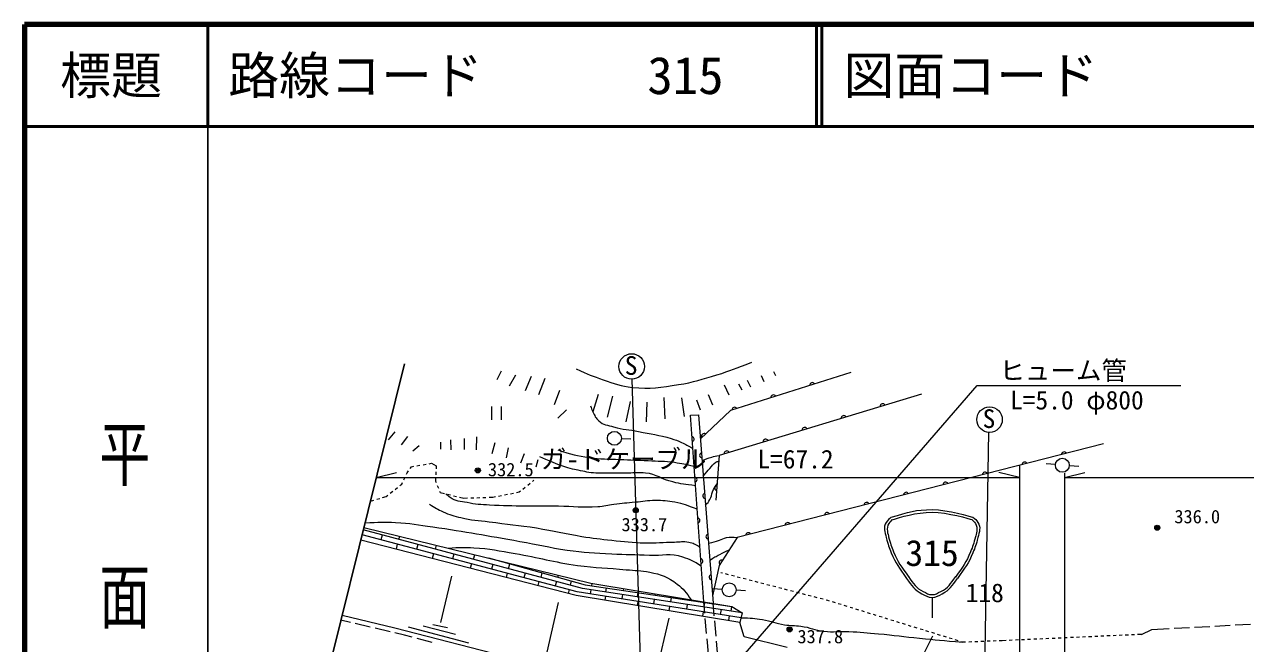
# Model space of a CAD drawing. Units: millimetres, scale not verified. Extents: x 40000 to 680000, y 20000 to 380000.
# Drawn here: x 40000 to 159856, y 319264 to 380000 of the extents above; entities that cross this region are included whole.
import ezdxf
from ezdxf.enums import TextEntityAlignment as Align

# ---------------------------------------------------------------- set-up
doc = ezdxf.new("R2010")
doc.units = ezdxf.units.MM
doc.header["$LTSCALE"] = 1000
doc.header["$PDMODE"] = 32
doc.header["$PDSIZE"] = 500
for name, color, linetype, lineweight in [('M-BGD', 7, 'Continuous', 13), ('M-BMK-SRVR', 3, 'Continuous', 25), ('M-STR-HTXT', 7, 'Continuous', 13), ('M-STR-STRC', 7, 'Continuous', 13), ('M-TTL', 2, 'Continuous', 140), ('M-TTL-BAND', 7, 'Continuous', 25), ('M-TTL-LINE', 7, 'Continuous', 50)]:
    doc.layers.add(name, color=color, linetype=linetype, lineweight=lineweight)
doc.layers.add('M-TTL-TXT', color=7, linetype='Continuous')
doc.styles.add('@ＭＳ ゴシック', font='')
doc.styles.add('ＭＳ ゴシック', font='')
doc.styles.get('@ＭＳ ゴシック').set_extended_font_data('@MS Gothic')
doc.styles.get('ＭＳ ゴシック').set_extended_font_data('MS Gothic')

msp = doc.modelspace()

# ---------------------------------------------------------------- linework, layer by layer
at = {"layer": 'M-BGD'}
for p, q in [((86778, 345971), (86380, 345133)), ((88194, 345592), (87576, 344515)), ((89749, 345472), (89151, 344057)), ((91065, 345253), (90447, 343658)), ((99610, 345198), (100535, 314016)), ((112295, 345551), (112579, 344966)), ((113518, 345967), (113713, 345551)), ((92521, 344097), (91982, 342681)), ((108671, 344645), (109130, 343648)), ((110098, 344736), (110399, 344142)), ((110922, 345117), (111259, 344434)), ((96309, 343698), (95791, 342003)), ((97725, 343538), (97186, 341485)), ((99439, 343000), (99021, 341006)), ((101094, 342940), (101015, 341006)), ((102769, 343399), (102869, 341325)), ((104484, 343369), (104763, 341554)), ((105959, 343189), (106318, 342192)), ((107116, 343688), (107534, 342691)), ((85836, 342516), (85836, 341216)), ((86811, 341216), (86811, 342516)), ((93199, 342202), (92361, 341365)), ((105362, 341677), (106163, 341716)), ((106676, 323365), (105362, 341677)), ((106163, 341716), (107601, 323212)), ((76348, 340025), (75710, 339254)), ((77584, 339573), (76973, 338762)), ((81825, 339241), (81838, 338257)), ((83145, 339369), (83163, 338297)), ((84377, 339529), (84350, 338270)), ((98604, 339396), (99516, 339348)), ((134631, 339989), (134031, 304845)), ((78741, 338669), (78116, 338151)), ((80854, 339028), (80828, 338337)), ((86164, 338964), (85892, 337877)), ((87487, 338456), (87275, 337490)), ((79121, 336805), (79417, 336855)), ((79713, 336905), (79945, 336945)), ((79945, 336945), (80424, 336705)), ((89038, 337872), (88675, 336959)), ((90394, 337278), (90208, 336560)), ((140284, 336927), (141194, 336850)), ((77236, 335328), (77361, 335601)), ((77486, 335873), (77553, 336018)), ((77553, 336018), (77687, 336197)), ((77867, 336437), (78001, 336616)), ((78001, 336616), (78234, 336655)), ((78530, 336705), (78825, 336755)), ((80388, 336107), (80370, 335808)), ((80424, 336705), (80406, 336407)), ((142568, 336731), (143479, 336654)), ((76385, 334391), (76620, 334576)), ((76856, 334762), (77044, 334911)), ((77044, 334911), (77111, 335055)), ((80352, 335509), (80334, 335210)), ((80334, 335210), (80399, 335057)), ((80515, 334780), (80632, 334504)), ((88925, 334425), (89159, 334612)), ((89394, 334798), (89629, 334985)), ((89863, 335172), (89994, 335277)), ((73961, 333229), (74294, 333328)), ((74581, 333414), (74869, 333500)), ((75156, 333586), (75489, 333685)), ((75489, 333685), (75678, 333833)), ((75913, 334019), (76149, 334205)), ((80748, 334227), (80813, 334074)), ((80813, 334074), (81234, 333975)), ((81526, 333907), (81818, 333839)), ((82110, 333770), (82402, 333702)), ((82694, 333634), (83116, 333535)), ((83116, 333535), (83502, 333547)), ((83802, 333557), (84101, 333566)), ((84401, 333575), (84701, 333585)), ((85001, 333594), (85301, 333603)), ((85601, 333613), (85987, 333625)), ((85987, 333625), (86243, 333676)), ((86537, 333734), (86831, 333792)), ((87126, 333850), (87420, 333908)), ((87714, 333966), (88009, 334025)), ((88303, 334083), (88559, 334133)), ((88559, 334133), (88690, 334238)), ((94251, 324349), (73142, 329920)), ((94781, 324666), (73262, 330405)), ((73326, 330663), (95598, 325201)), ((75108, 329912), (74981, 329435)), ((76747, 329475), (76834, 329802)), ((94146, 323991), (73017, 329415)), ((76599, 329008), (76473, 328528)), ((78620, 328976), (78495, 328507)), ((80341, 328517), (80448, 328916)), ((80156, 328069), (80036, 327614)), ((82143, 328036), (82021, 327577)), ((84072, 327522), (84199, 327996)), ((85548, 327665), (95027, 325038)), ((83868, 327089), (83754, 326659)), ((85969, 327016), (85849, 326566)), ((87386, 326161), (87278, 325754)), ((87508, 326605), (87636, 327087)), ((89146, 326169), (89028, 325727)), ((90711, 325751), (90831, 326201)), ((108518, 326168), (108352, 326211)), ((109099, 326017), (108809, 326092)), ((80867, 321328), (81964, 325874)), ((90497, 325340), (90395, 324954)), ((92224, 325348), (92108, 324915)), ((92353, 325779), (92409, 325983)), ((93598, 324981), (93710, 325403)), ((95027, 325038), (109436, 322908)), ((95598, 325201), (109436, 322908)), ((95693, 324939), (95729, 325179)), ((109680, 325867), (109390, 325942)), ((110261, 325716), (109970, 325791)), ((110842, 325565), (110551, 325641)), ((111422, 325415), (111132, 325490)), ((112003, 325264), (111713, 325340)), ((112584, 325114), (112294, 325189)), ((113165, 324963), (112874, 325038)), ((113746, 324813), (113455, 324888)), ((93464, 324557), (93368, 324191)), ((110223, 321329), (94146, 323991)), ((110334, 321800), (94251, 324349)), ((110449, 322286), (94781, 324666)), ((95580, 324544), (95520, 324148)), ((97026, 323909), (96965, 323524)), ((97066, 324319), (97129, 324727)), ((98708, 324070), (98644, 323653)), ((98812, 324478), (98839, 324664)), ((100176, 323847), (100240, 324267)), ((101891, 324023), (101911, 324155)), ((103442, 323351), (103508, 323784)), ((107583, 324652), (108496, 324603)), ((109873, 324529), (110786, 324481)), ((114326, 324662), (114036, 324737)), ((114907, 324511), (114617, 324587)), ((115488, 324361), (115198, 324436)), ((116069, 324210), (115778, 324286)), ((116650, 324060), (116359, 324135)), ((117230, 323909), (116940, 323984)), ((117811, 323759), (117521, 323834)), ((118392, 323608), (118102, 323683)), ((91304, 318432), (92407, 323277)), ((100221, 323403), (100156, 322996)), ((101810, 323598), (101743, 323161)), ((103307, 322914), (103239, 322486)), ((105056, 323105), (104987, 322647)), ((106776, 322230), (106676, 323365)), ((106715, 322854), (106783, 323300)), ((107709, 321983), (107601, 323212)), ((108369, 322602), (108296, 322123)), ((109366, 322451), (109436, 322908)), ((109436, 322908), (110449, 322286)), ((118849, 323489), (118682, 323533)), ((119025, 323435), (118849, 323489)), ((119598, 323258), (119312, 323346)), ((120172, 323080), (119885, 323169)), ((120745, 322903), (120458, 322992)), ((121318, 322726), (121031, 322815)), ((121891, 322549), (121605, 322637)), ((122464, 322371), (122178, 322460)), ((71991, 321340), (71071, 321555)), ((76341, 320769), (71187, 322023)), ((73938, 320885), (72477, 321226)), ((101754, 315193), (103271, 321758)), ((106611, 322390), (106539, 321939)), ((106951, 320238), (106820, 321732)), ((107884, 319991), (107753, 321485)), ((109185, 321982), (109110, 321514)), ((110449, 322286), (110223, 321329)), ((110640, 319932), (110223, 321329)), ((123038, 322194), (122751, 322283)), ((123611, 322017), (123324, 322105)), ((124184, 321840), (123898, 321928)), ((124757, 321662), (124471, 321751)), ((125331, 321485), (125044, 321574)), ((125904, 321308), (125617, 321396)), ((126477, 321130), (126190, 321219)), ((75886, 320430), (74425, 320771)), ((88025, 317759), (76341, 320769)), ((77292, 320101), (76372, 320316)), ((78070, 319895), (77292, 320101)), ((77677, 320909), (83599, 319334)), ((79152, 320989), (82323, 320171)), ((80089, 321148), (81525, 320829)), ((127050, 320953), (126764, 321042)), ((127623, 320776), (127337, 320865)), ((128197, 320599), (127910, 320687)), ((128770, 320421), (128483, 320510)), ((129343, 320244), (129056, 320333)), ((129916, 320067), (129630, 320156)), ((146552, 320020), (146252, 320006)), ((147151, 320047), (146851, 320033)), ((147751, 320074), (147451, 320060)), ((148350, 320101), (148050, 320087)), ((148949, 320128), (148650, 320114)), ((149654, 320160), (149249, 320141)), ((149654, 320160), (150641, 320638)), ((150641, 320638), (152341, 320731)), ((152841, 320758), (154338, 320840)), ((154838, 320867), (156335, 320949)), ((156835, 320976), (158332, 321058)), ((158832, 321085), (160329, 321167)), ((80004, 319384), (78554, 319767)), ((107127, 318245), (106995, 319740)), ((108060, 317999), (107928, 319493)), ((114857, 318885), (110640, 319932)), ((130490, 319890), (130203, 319978)), ((131063, 319712), (130776, 319801)), ((131636, 319535), (131349, 319624)), ((132098, 319392), (131923, 319446)), ((132379, 319403), (132098, 319392)), ((132978, 319426), (132679, 319414)), ((133578, 319449), (133278, 319438)), ((134177, 319473), (133878, 319461)), ((134777, 319496), (134477, 319484)), ((135377, 319519), (135077, 319507)), ((135957, 319542), (135676, 319531)), ((136362, 319560), (135957, 319542)), ((136962, 319587), (136662, 319573)), ((137561, 319614), (137261, 319600)), ((138160, 319641), (137861, 319627)), ((138760, 319668), (138460, 319655)), ((139359, 319695), (139059, 319682)), ((139958, 319722), (139659, 319709)), ((140558, 319749), (140258, 319736)), ((141157, 319776), (140858, 319763)), ((141757, 319803), (141457, 319790)), ((142356, 319830), (142056, 319817)), ((142955, 319857), (142656, 319844)), ((143555, 319884), (143255, 319871)), ((144154, 319911), (143854, 319898)), ((144754, 319939), (144454, 319925)), ((145353, 319966), (145053, 319952)), ((145952, 319993), (145653, 319979))]:
    msp.add_line(p, q, dxfattribs=at)
for points in [[(121124, 345864), (109310, 342126), (106347, 339337)], [(128062, 343741), (108173, 337729), (107874, 333333)], [(145904, 338854), (109945, 329661), (108200, 326934), (107543, 323957)]]:
    msp.add_lwpolyline(points, dxfattribs=at)
for centre, radius in [((99604, 346448), 1250), ((134728, 341235), 1250), ((97905, 339397), 683), ((141870, 336755), 683), ((84501, 336250), 150), ((84501, 336250), 120), ((84501, 336250), 90), ((84501, 336250), 60), ((84501, 336250), 30), ((84501, 336250), 20), ((100002, 332346), 150), ((100002, 332346), 120), ((100002, 332346), 90), ((100002, 332346), 60), ((100002, 332346), 30), ((100002, 332346), 20), ((151184, 330622), 150), ((151184, 330622), 120), ((151184, 330622), 90), ((151184, 330622), 60), ((151184, 330622), 30), ((151184, 330622), 20), ((109175, 324531), 683), ((115104, 320651), 150), ((115104, 320651), 120), ((115104, 320651), 90), ((115104, 320651), 60), ((115104, 320651), 30), ((115104, 320651), 20)]:
    msp.add_circle(centre, radius, dxfattribs=at)
for centre, start, end in [((117327, 344604), 30.24066, 184.87989), ((113513, 343397), 30.24066, 184.87989), ((109700, 342190), 30.24066, 184.87989), ((120421, 341372), 29.49812, 184.13735), ((124250, 342530), 29.49812, 184.13735), ((116592, 340215), 29.49812, 184.13735), ((105475, 339320), 286.7838, 81.42303), ((106721, 339611), 55.9473, 210.58653), ((112763, 339058), 29.49812, 184.13735), ((108934, 337900), 29.49812, 184.13735), ((142043, 337808), 27.02065, 181.65989), ((106529, 337733), 107.12488, 261.76411), ((138167, 336818), 27.02065, 181.65989), ((134292, 335827), 27.02065, 181.65989), ((105761, 335330), 286.7838, 81.42303), ((108011, 334510), 98.78871, 253.42794), ((130417, 334836), 27.02065, 181.65989), ((106839, 333745), 107.12488, 261.76411), ((126541, 333845), 27.02065, 181.65989), ((118790, 331864), 27.02065, 181.65989), ((122666, 332855), 27.02065, 181.65989), ((106047, 331341), 286.7838, 81.42303), ((114915, 330873), 27.02065, 181.65989), ((107149, 329757), 107.12488, 261.76411), ((111040, 329883), 27.02065, 181.65989), ((106334, 327351), 286.7838, 81.42303), ((108438, 327201), 70.06787, 224.70711), ((107458, 325769), 107.12488, 261.76411)]:
    msp.add_arc(centre, 256, start, end, dxfattribs=at)
for points, knots in [([(94148, 346220), (95373, 345664), (95746, 345498), (96810, 345143), (97909, 344777), (98527, 344502), (99681, 344396), (101441, 344234), (102454, 344377), (104197, 344665), (105696, 344912), (106516, 345170), (107966, 345622), (109331, 346047), (109800, 346232), (111405, 346878)], [0, 0, 0, 0, 1, 1, 1, 2, 2, 2, 3, 3, 3, 4, 4, 4, 5, 5, 5, 5]), ([(95572, 342598), (95652, 342320), (95689, 342229), (95791, 342003), (95961, 341623), (96071, 341399), (96370, 341109), (96811, 340680), (97245, 340706), (97832, 340524), (98760, 340236), (99325, 340261), (100278, 340072), (101533, 339823), (102251, 339733), (103481, 339381), (103887, 339265), (104105, 339166), (104491, 338995), (104937, 338798), (105088, 338707), (105596, 338414)], [0, 0, 0, 0, 1, 1, 1, 2, 2, 2, 3, 3, 3, 4, 4, 4, 5, 5, 5, 6, 6, 6, 7, 7, 7, 7]), ([(92342, 338264), (93746, 337833), (94203, 337687), (95433, 337507), (96598, 337335), (97267, 337388), (98443, 337327), (99526, 337271), (100133, 337265), (101215, 337207), (102228, 337153), (102804, 337197), (103807, 337048), (104562, 336936), (104837, 336879), (105722, 336656)], [0, 0, 0, 0, 1, 1, 1, 2, 2, 2, 3, 3, 3, 4, 4, 4, 5, 5, 5, 5]), ([(105859, 334753), (104815, 334869), (104488, 334917), (103627, 335114), (102557, 335359), (102049, 335890), (100956, 335991), (100304, 336051), (99935, 335991), (99281, 335991), (98035, 335991), (97336, 335946), (96091, 335991), (95397, 336016), (95016, 336131), (94336, 336270), (92818, 336581), (92284, 336872), (90588, 337566)], [0, 0, 0, 0, 1, 1, 1, 2, 2, 2, 3, 3, 3, 4, 4, 4, 5, 5, 5, 6, 6, 6, 6]), ([(106513, 337212), (106955, 337394), (107086, 337455), (107469, 337563), (107741, 337640), (107840, 337664), (108173, 337729)], [0, 0, 0, 0, 1, 1, 1, 2, 2, 2, 2]), ([(106631, 335688), (106935, 336057), (107018, 336160), (107283, 336446), (107505, 336686), (107579, 336891), (107868, 337045), (107968, 337098), (108013, 337124), (108135, 337161)], [0, 0, 0, 0, 1, 1, 1, 2, 2, 2, 3, 3, 3, 3]), ([(106851, 332855), (107066, 333066), (107149, 333157), (107283, 333389), (107441, 333664), (107409, 333870), (107535, 334160), (107675, 334480), (107755, 334594), (107983, 334934)], [0, 0, 0, 0, 1, 1, 1, 2, 2, 2, 3, 3, 3, 3]), ([(106024, 332456), (105042, 332824), (104715, 332960), (103837, 333120), (103098, 333254), (102674, 333301), (101923, 333299), (101149, 333298), (100719, 333194), (99949, 333120), (99131, 333042), (98670, 333018), (97855, 332911), (97234, 332829), (96895, 332710), (96270, 332671), (94766, 332579), (93919, 332706), (92412, 332731), (89769, 332775), (88285, 332693), (85646, 332851), (84781, 332902), (84281, 332882), (83440, 333090), (82787, 333251), (82335, 333188), (81791, 333582), (81616, 333709), (81530, 333765), (81370, 333943)], [0, 0, 0, 0, 1, 1, 1, 2, 2, 2, 3, 3, 3, 4, 4, 4, 5, 5, 5, 6, 6, 6, 7, 7, 7, 8, 8, 8, 9, 9, 9, 10, 10, 10, 10]), ([(79744, 332944), (80337, 332558), (80539, 332437), (81087, 332186), (81742, 331886), (82142, 331790), (82841, 331615), (83900, 331349), (84525, 331365), (85606, 331216), (87427, 330964), (88456, 330891), (90272, 330604), (92014, 330330), (92969, 330054), (94712, 329780), (95852, 329601), (96494, 329517), (97643, 329401), (98910, 329274), (99620, 329186), (100893, 329142), (102029, 329103), (102666, 329208), (103804, 329222), (104349, 329229), (104668, 329345), (105199, 329222), (105649, 329118), (105844, 329020), (106289, 328763)], [0, 0, 0, 0, 1, 1, 1, 2, 2, 2, 3, 3, 3, 4, 4, 4, 5, 5, 5, 6, 6, 6, 7, 7, 7, 8, 8, 8, 9, 9, 9, 10, 10, 10, 10]), ([(106425, 326864), (105697, 327343), (105365, 327498), (104621, 327747), (103408, 328152), (102629, 327850), (101351, 327906), (99903, 327970), (99089, 327957), (97643, 328046), (95927, 328150), (94958, 328160), (93256, 328405), (91440, 328665), (90444, 328942), (88637, 329255), (85297, 329835), (83433, 330205), (80077, 330678), (78655, 330878), (77862, 331056), (76428, 331116), (75257, 331165), (74829, 331154), (73427, 331074)], [0, 0, 0, 0, 1, 1, 1, 2, 2, 2, 3, 3, 3, 4, 4, 4, 5, 5, 5, 6, 6, 6, 7, 7, 7, 8, 8, 8, 8]), ([(107142, 329114), (107652, 329235), (107800, 329264), (108210, 329401), (108486, 329494), (108624, 329596), (108908, 329661), (109303, 329750), (109492, 329711), (109945, 329661)], [0, 0, 0, 0, 1, 1, 1, 2, 2, 2, 3, 3, 3, 3]), ([(81595, 328635), (82765, 328705), (83131, 328701), (84114, 328664), (85706, 328603), (86581, 328357), (88152, 328095), (90556, 327695), (91869, 327271), (94283, 326929), (96141, 326666), (97200, 326689), (99068, 326510), (99968, 326424), (100487, 326462), (101371, 326271), (102491, 326029), (103174, 325827), (104063, 325105), (104687, 324597), (104939, 324305), (105437, 323570)], [0, 0, 0, 0, 1, 1, 1, 2, 2, 2, 3, 3, 3, 4, 4, 4, 5, 5, 5, 6, 6, 6, 7, 7, 7, 7]), ([(107271, 327450), (107724, 327728), (107852, 327809), (108240, 328011), (108596, 328196), (108722, 328253), (109169, 328449)], [0, 0, 0, 0, 1, 1, 1, 2, 2, 2, 2]), ([(110334, 321800), (111319, 321765), (111628, 321752), (112445, 321622), (113300, 321487), (113743, 321233), (114599, 321104), (115222, 321009), (115583, 321061), (116207, 320971), (117101, 320842), (117571, 320595), (118467, 320479), (119419, 320356), (119966, 320499), (120926, 320452), (122060, 320397), (122693, 320333), (123824, 320226), (125404, 320077), (126285, 319948), (127864, 319788), (129517, 319620), (130043, 319574), (132098, 319392)], [0, 0, 0, 0, 1, 1, 1, 2, 2, 2, 3, 3, 3, 4, 4, 4, 5, 5, 5, 6, 6, 6, 7, 7, 7, 8, 8, 8, 8])]:
    msp.add_open_spline(points, degree=3, knots=knots, dxfattribs=at)
for p in [(84501, 336250), (100002, 332346), (151184, 330622), (115104, 320651)]:
    msp.add_point(p, dxfattribs=at)
at = {"layer": 'M-BMK-SRVR'}
msp.add_line((70172, 317920), (77296, 346706), dxfattribs=at)
at = {"layer": 'M-STR-HTXT'}
for p, q in [((108283, 315460), (133503, 344584)), ((133503, 344584), (153503, 344584)), ((137653, 336807), (137653, 305026)), ((74534, 335545), (76534, 336045)), ((137653, 335545), (135653, 336045)), ((142079, 335545), (144079, 336045)), ((142079, 335975), (142079, 305026)), ((74534, 335545), (137653, 335545)), ((142079, 335545), (379220, 335545))]:
    msp.add_line(p, q, dxfattribs=at)
at = {"layer": 'M-STR-STRC'}
for p, q in [((129086, 323798), (129086, 321798)), ((129124, 319999), (122415, 306650))]:
    msp.add_line(p, q, dxfattribs=at)
for points, knots in [([(125086, 331654), (126785, 332184), (127496, 332409), (129086, 332403), (130675, 332396), (132848, 331728), (133086, 331654)], [0, 0, 0, 0, 1, 1, 1, 2, 2, 2, 2]), ([(125183, 331416), (125920, 331645), (127535, 332148), (129086, 332148), (130636, 332148), (132750, 331496), (132988, 331423)], [0, 0, 0, 0, 1, 1, 1, 2, 2, 2, 2]), ([(125086, 331654), (124849, 331508), (124737, 331386), (124586, 331154), (124265, 330664), (124451, 330230), (124586, 329654)], [0, 0, 0, 0, 1, 1, 1, 2, 2, 2, 2]), ([(125179, 331420), (125124, 331371), (124946, 331214), (124836, 331051), (124548, 330624), (124768, 329912), (124823, 329734)], [0, 0, 0, 0, 1, 1, 1, 2, 2, 2, 2]), ([(132990, 331423), (133045, 331374), (133225, 331215), (133336, 331051), (133624, 330624), (133403, 329910), (133348, 329732)], [0, 0, 0, 0, 1, 1, 1, 2, 2, 2, 2]), ([(133086, 331654), (133322, 331508), (133435, 331386), (133586, 331154), (133907, 330664), (133720, 330230), (133586, 329654)], [0, 0, 0, 0, 1, 1, 1, 2, 2, 2, 2]), ([(124586, 329654), (124766, 328956), (124853, 328727), (125086, 328154), (125515, 327100), (125823, 326745), (126586, 325654)], [0, 0, 0, 0, 1, 1, 1, 2, 2, 2, 2]), ([(124823, 329734), (125000, 329047), (125086, 328822), (125314, 328260), (125739, 327214), (126045, 326864), (126800, 325783)], [0, 0, 0, 0, 1, 1, 1, 2, 2, 2, 2]), ([(133349, 329734), (133172, 329047), (133086, 328822), (132857, 328260), (132433, 327214), (132127, 326864), (131371, 325783)], [0, 0, 0, 0, 1, 1, 1, 2, 2, 2, 2]), ([(133586, 329654), (133406, 328956), (133318, 328727), (133086, 328154), (132657, 327100), (132348, 326745), (131586, 325654)], [0, 0, 0, 0, 1, 1, 1, 2, 2, 2, 2]), ([(126586, 325654), (127135, 324928), (127345, 324526), (128086, 324154), (128457, 323969), (128671, 323798), (129086, 323798), (129500, 323798), (129715, 323969), (130086, 324154), (130827, 324526), (131036, 324928), (131586, 325654)], [0, 0, 0, 0, 1, 1, 1, 2, 2, 2, 3, 3, 3, 4, 4, 4, 4]), ([(126763, 325831), (127297, 325124), (127497, 324724), (128223, 324371), (128545, 324214), (128728, 324064), (129086, 324064), (129444, 324064), (129627, 324214), (129949, 324371), (130674, 324724), (130874, 325124), (131409, 325831)], [0, 0, 0, 0, 1, 1, 1, 2, 2, 2, 3, 3, 3, 4, 4, 4, 4])]:
    msp.add_open_spline(points, degree=3, knots=knots, dxfattribs=at)
at = {"layer": 'M-TTL'}
for p, q in [((40000, 380000), (40000, 20000)), ((680000, 380000), (40000, 380000))]:
    msp.add_line(p, q, dxfattribs=at)
at = {"layer": 'M-TTL-BAND'}
msp.add_line((58000, 370000), (58000, 20000), dxfattribs=at)
at = {"layer": 'M-TTL-LINE'}
for p, q in [((58000, 380000), (58000, 370000)), ((117750, 380000), (117750, 370000)), ((118250, 380000), (118250, 370000)), ((40000, 370000), (680000, 370000))]:
    msp.add_line(p, q, dxfattribs=at)

# ---------------------------------------------------------------- texts
at = {"layer": 'M-BGD', "style": 'ＭＳ ゴシック'}
for s, height, p in [('S', 1833, (98926, 345075)), ('S', 1833, (134049, 339861)), ('332.5', 1320, (85494, 335277)), ('336.0', 1320, (152866, 330666)), ('333.7', 1320, (98603, 329884)), ('337.8', 1320, (115870, 318897))]:
    msp.add_text(s, height=height, dxfattribs=at).set_placement(p, align=Align.BOTTOM_LEFT)
at = {"layer": 'M-STR-HTXT', "style": 'ＭＳ ゴシック'}
for s, p in [('ヒューム管', (135707, 344584)), ('L=5.0 φ800', (136742, 341677)), ('ガ-ドケーブル\u3000\u3000L=67.2', (90690, 335889))]:
    msp.add_text(s, height=1833, dxfattribs=at).set_placement(p, align=Align.BOTTOM_LEFT)
at = {"layer": 'M-STR-STRC', "style": 'ＭＳ ゴシック'}
msp.add_text('315', height=2566, dxfattribs=at).set_placement((129086, 328154), align=Align.MIDDLE_CENTER)
msp.add_text('118', height=1833, dxfattribs=at).set_placement((132387, 322777), align=Align.BOTTOM_LEFT)
at = {"layer": 'M-TTL-BAND', "style": '@ＭＳ ゴシック', "width": 1.4}
msp.add_text('平  面  図', height=3666, rotation=270, dxfattribs=at).set_placement((49777, 306475), align=Align.MIDDLE_RIGHT)
at = {"layer": 'M-TTL-TXT', "style": 'ＭＳ ゴシック'}
msp.add_text('標題', height=3666, dxfattribs=at).set_placement((48500, 375000), align=Align.MIDDLE_CENTER)
for s, p in [('路線コード', (60000, 375000)), ('315', (101142, 375000)), ('図面コード', (120380, 375000))]:
    msp.add_text(s, height=3666, dxfattribs=at).set_placement(p, align=Align.MIDDLE_LEFT)

doc.saveas('drawing.dxf')
